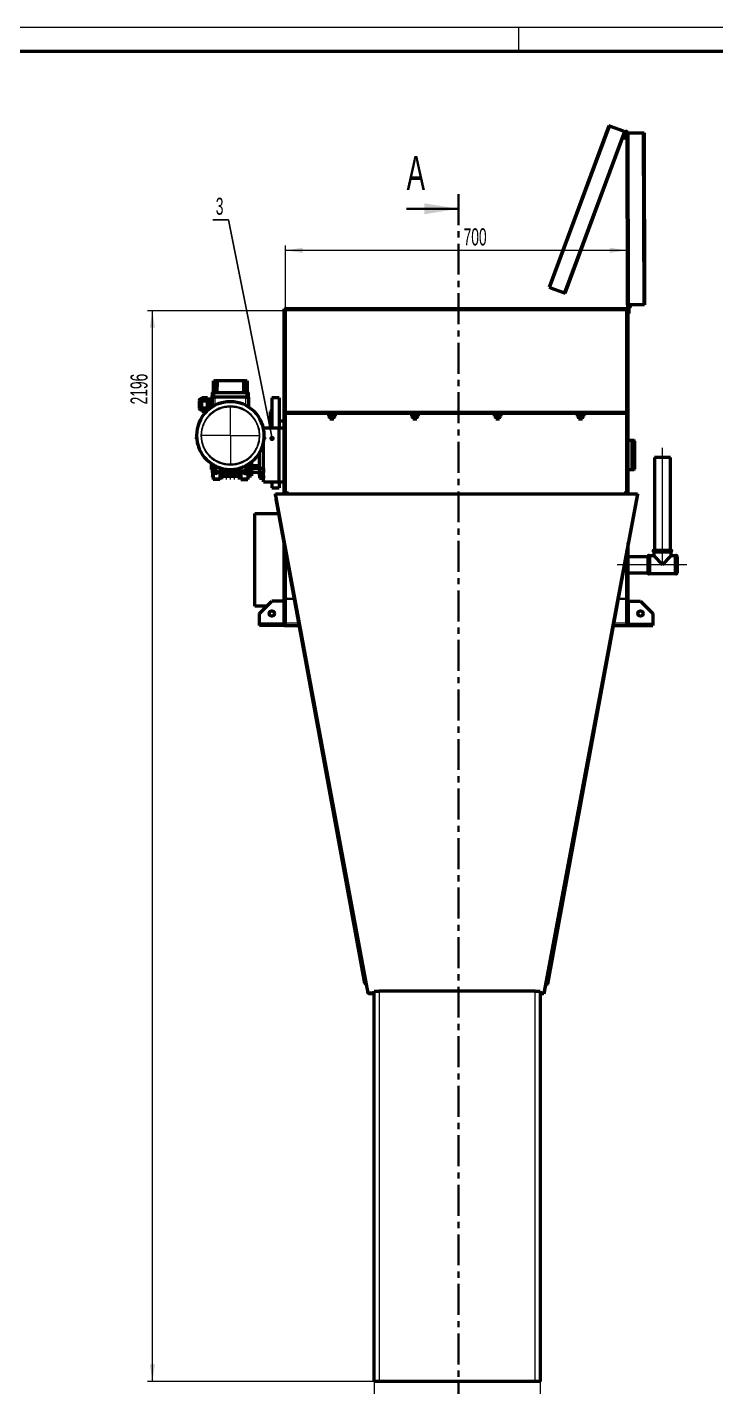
# Model space of a CAD drawing. Header units: millimetres. Extents: x 0 to 594, y 0 to 420.
# Drawn here: x 196.2 to 337.4, y 141.1 to 420 of the extents above; entities that cross this region are included whole.
import ezdxf

# ---------------------------------------------------------------- set-up
doc = ezdxf.new("R2010")
doc.units = ezdxf.units.MM
doc.linetypes.add('CENTER', pattern=[10.16, 6.35, -1.27, 1.27, -1.27])
doc.linetypes.add('CENTERX2', pattern=[20.32, 12.7, -2.54, 2.54, -2.54])
doc.layers.add('ОСЕВЫЕ', color=7, linetype='Continuous')
doc.layers.add('ОСНОВНОЙ', color=7, linetype='Continuous', lineweight=25)
doc.styles.add('SLDTEXTSTYLE1', font='TXT', dxfattribs={"width": 0.605})
doc.dimstyles.new('SLDDIMSTYLE0', dxfattribs={"dimtxt": 3.5, "dimasz": 3.5, "dimexe": 0, "dimexo": 0.0625, "dimgap": 0.875, "dimtad": 2, "dimlfac": 10, "dimrnd": 1e-09, "dimzin": 12, "dimdsep": 46, "dimtxsty": 'SLDTEXTSTYLE1', "dimsah": 1, "dimcen": 0.09, "dimadec": 0, "dimazin": 3, "dimtfac": 1, "dimtdec": 3, "dimtofl": 0, "dimtmove": 0, "dimatfit": 3, "dimfxl": 1, "dimfrac": 2, "dimtolj": 1, "dimtzin": 12, "dimarcsym": 0})
doc.dimstyles.new('SLDDIMSTYLE1', dxfattribs={"dimtxt": 0.18, "dimasz": 1.076923, "dimexe": 0, "dimexo": 0.0625, "dimgap": 0, "dimtad": 0, "dimtih": 1, "dimtoh": 1, "dimdec": 0, "dimrnd": 1e-09, "dimzin": 0, "dimdsep": 46, "dimtxsty": 'Standard', "dimblk1": 'DOT', "dimblk2": 'DOT', "dimsah": 1, "dimcen": 0.09, "dimadec": 0, "dimazin": 0, "dimtfac": 1.076923, "dimtdec": 0, "dimtofl": 0, "dimtmove": 0, "dimatfit": 3, "dimldrblk": 'DOT', "dimfxl": 1, "dimfrac": 2, "dimtolj": 1, "dimtzin": 0, "dimarcsym": 0})

# ---------------------------------------------------------------- blocks, each defined once
blk = doc.blocks.new('_D')
at = {"color": 7, "linetype": 'Continuous', "lineweight": 0, "transparency": 16777216}
for p, q in [((249.14, 362.25), (249.14, 375.23)), ((319.14, 374.23), (249.14, 374.23)), ((319.14, 362.25), (319.14, 375.23))]:
    blk.add_line(p, q, dxfattribs=at)
at = {"color": 7, "linetype": 'Continuous', "lineweight": 18, "transparency": 16777216}
for points in [[(249.14, 374.23), (252.64, 373.69), (252.64, 374.77)], [(319.14, 374.23), (315.64, 374.77), (315.64, 373.69)]]:
    blk.add_solid(points, dxfattribs=at)
at = {"color": 7, "linetype": 'Continuous', "lineweight": 18, "transparency": 16777216, "insert": (285.66, 378.74), "char_height": 3.5, "attachment_point": 1, "style": 'SLDTEXTSTYLE1'}
blk.add_mtext('700', dxfattribs=at)
blk = doc.blocks.new('_D_1')
at = {"color": 7, "linetype": 'Continuous', "lineweight": 0, "transparency": 16777216}
for p, q in [((249.13, 361.84), (220.85, 361.84)), ((221.85, 142.24), (221.85, 361.84)), ((267.33, 142.24), (220.85, 142.24))]:
    blk.add_line(p, q, dxfattribs=at)
at = {"color": 7, "linetype": 'Continuous', "lineweight": 18, "transparency": 16777216}
for points in [[(221.85, 361.84), (221.31, 358.34), (222.39, 358.34)], [(221.85, 142.24), (222.39, 145.74), (221.31, 145.74)]]:
    blk.add_solid(points, dxfattribs=at)
at = {"color": 7, "linetype": 'Continuous', "lineweight": 18, "transparency": 16777216, "insert": (217.34, 342.62), "char_height": 3.5, "attachment_point": 1, "rotation": 90, "style": 'SLDTEXTSTYLE1'}
blk.add_mtext('2196', dxfattribs=at)
blk = doc.blocks.new('_D_2')
at = {"color": 7, "linetype": 'Continuous', "lineweight": 0, "transparency": 16777216}
for p, q in [((267.34, 142.23), (267.34, 120.52)), ((301.34, 142.23), (301.34, 120.52)), ((301.34, 121.52), (267.34, 121.52))]:
    blk.add_line(p, q, dxfattribs=at)
at = {"color": 7, "linetype": 'Continuous', "lineweight": 18, "transparency": 16777216}
for points in [[(267.34, 121.52), (270.84, 120.98), (270.84, 122.06)], [(301.34, 121.52), (297.84, 122.06), (297.84, 120.98)]]:
    blk.add_solid(points, dxfattribs=at)
at = {"color": 7, "linetype": 'Continuous', "lineweight": 18, "transparency": 16777216, "insert": (282.29, 126.03), "char_height": 3.5, "attachment_point": 1, "style": 'SLDTEXTSTYLE1'}
blk.add_mtext('340', dxfattribs=at)
blk = doc.blocks.new('_Dot')
at = {"color": 0, "linetype": 'ByBlock', "lineweight": -2}
blk.add_line((-0.5, 0), (-1, 0), dxfattribs=at)
at = {"color": 0, "linetype": 'ByBlock', "const_width": 0.5}
blk.add_lwpolyline([(-0.25, 0, 1), (0.25, 0, 1)], format="xyb", close=True, dxfattribs=at)
blk = doc.blocks.new('SW_CENTERMARKSYMBOL_0')
at = {"color": 0, "linetype": 'Continuous', "lineweight": 18}
for p, q in [((0, 0.2), (0, 6)), ((-0.2, 0), (-6, 0)), ((0, 0), (-0.1, 0)), ((0, 0), (0, 0.1)), ((0, 0), (0, -0.1)), ((0, 0), (0.1, 0)), ((0.2, 0), (6, 0)), ((0, -0.2), (0, -6))]:
    blk.add_line(p, q, dxfattribs=at)

msp = doc.modelspace()

# ---------------------------------------------------------------- linework, layer by layer
at = {"color": 7, "linetype": 'Continuous', "lineweight": 50}
for p, q in [((589, 415), (20, 415)), ((315.4689, 399.7402), (303.1783, 366.6489)), ((315.7783, 399.6253), (315.4689, 399.7402)), ((318.4218, 398.6434), (315.7783, 399.6253)), ((306.4593, 365.4303), (318.7499, 398.5215)), ((318.2276, 397.1154), (318.3683, 397.0632)), ((318.3683, 397.0632), (318.8167, 398.2707)), ((318.7499, 398.5215), (318.4218, 398.6434)), ((319.0402, 396.9434), (319.0365, 398.2315)), ((319.1902, 396.9438), (319.0402, 396.9434)), ((319.1859, 398.4438), (319.1862, 398.3438)), ((319.1862, 398.3438), (319.5362, 398.3448)), ((319.2864, 363.044), (319.1862, 398.3438)), ((319.5362, 398.3448), (322.3562, 398.3528)), ((322.3562, 398.3528), (322.6862, 398.3538)), ((322.6862, 398.3538), (322.7864, 363.0539)), ((303.1783, 366.6489), (303.4876, 366.534)), ((303.4876, 366.534), (306.1312, 365.5522)), ((306.1312, 365.5522), (306.4593, 365.4303)), ((319.6364, 363.045), (319.2864, 363.044)), ((319.4373, 362.7445), (319.4364, 363.0444)), ((319.4373, 362.7446), (319.4373, 362.2446)), ((319.5864, 363.0448), (319.5867, 362.9567)), ((322.4564, 363.053), (319.6364, 363.045)), ((322.7864, 363.0539), (322.4564, 363.053)), ((248.8373, 362.2446), (249.1373, 362.2446)), ((248.8373, 324.3105), (248.8373, 362.2446)), ((249.1373, 324.3105), (249.1373, 362.2446)), ((319.1373, 362.2446), (249.1373, 362.2446)), ((249.1373, 341.2446), (249.1373, 361.8446)), ((319.1373, 324.3105), (319.1373, 362.2446)), ((319.1373, 362.2446), (319.4373, 362.2446)), ((319.1373, 361.8446), (319.1373, 341.2446)), ((319.4373, 324.3105), (319.4373, 362.2446)), ((319.4373, 361.2446), (319.5873, 361.2446)), ((319.5873, 361.2446), (319.5873, 362.5327)), ((234.3669, 345.309), (234.4042, 347.4446)), ((234.4042, 347.4446), (234.4042, 347.4946)), ((234.4042, 347.4946), (234.5033, 347.4946)), ((234.4042, 347.4446), (234.5033, 347.4446)), ((234.6792, 347.4946), (234.5033, 347.4946)), ((234.6425, 345.3408), (234.6792, 347.4446)), ((234.6792, 347.4446), (234.6792, 347.4946)), ((234.6792, 347.4946), (234.8134, 347.4946)), ((235.123, 347.4946), (234.8134, 347.4946)), ((235.123, 347.4946), (235.1792, 347.4946)), ((235.1792, 347.4446), (235.123, 347.4446)), ((235.1373, 345.0446), (235.1792, 347.4446)), ((235.1792, 347.4946), (235.1873, 347.4946)), ((235.1792, 347.4446), (235.1792, 347.4946)), ((235.1792, 347.4446), (235.1873, 347.4446)), ((240.4873, 347.4946), (235.1873, 347.4946)), ((240.4873, 347.4446), (235.1873, 347.4446)), ((240.4873, 347.4946), (240.4954, 347.4946)), ((240.4954, 347.4946), (240.4954, 347.4446)), ((240.4954, 347.4946), (240.5516, 347.4946)), ((240.4954, 347.4446), (240.5373, 345.0446)), ((240.8612, 347.4946), (240.5516, 347.4946)), ((240.8612, 347.4446), (240.5516, 347.4446)), ((240.8612, 347.4946), (240.9954, 347.4946)), ((240.9954, 347.4946), (240.9954, 347.4446)), ((241.1713, 347.4946), (240.9954, 347.4946)), ((240.9954, 347.4446), (241.0321, 345.3408)), ((241.1713, 347.4946), (241.2704, 347.4946)), ((241.2704, 347.4946), (241.2704, 347.4446)), ((241.2704, 347.4446), (241.3077, 345.3088)), ((231.4373, 343.4446), (231.4373, 342.6446)), ((231.9873, 343.7446), (231.7373, 343.7446)), ((231.9873, 344.0303), (233.1373, 344.0303)), ((231.9873, 343.3374), (231.9873, 344.0303)), ((231.9873, 343.3374), (233.1373, 343.3374)), ((231.9873, 341.9518), (231.9873, 343.3374)), ((233.1373, 343.3374), (233.1373, 344.0303)), ((233.7373, 343.6446), (233.1373, 343.6446)), ((233.1373, 341.9518), (233.1373, 343.3374)), ((234.1373, 344.0303), (233.7373, 344.0303)), ((233.7373, 343.3374), (233.7373, 344.0303)), ((234.1373, 343.3374), (233.7373, 343.3374)), ((233.7373, 341.9518), (233.7373, 343.3374)), ((234.1373, 344.1446), (234.1373, 345.0446)), ((234.1373, 345.0446), (234.6373, 345.0446)), ((234.1373, 342.1219), (234.1373, 344.1446)), ((234.1373, 344.1446), (234.6373, 344.1446)), ((234.2373, 345.2446), (234.2373, 345.0446)), ((234.2373, 345.2446), (235.0373, 345.2446)), ((234.4373, 345.341), (234.4373, 345.3391)), ((234.5873, 345.3666), (234.5873, 345.3391)), ((234.5873, 345.3391), (234.6873, 345.3391)), ((234.6373, 345.0446), (241.0373, 345.0446)), ((241.0373, 344.1446), (234.6373, 344.1446)), ((234.6873, 345.3666), (234.6873, 345.3391)), ((234.8373, 345.341), (234.8373, 345.3391)), ((235.0373, 345.0446), (235.0373, 345.2446)), ((240.6373, 345.2446), (240.6373, 345.0446)), ((240.6373, 345.2446), (241.4373, 345.2446)), ((240.8373, 345.341), (240.8373, 345.3391)), ((240.9873, 345.3666), (240.9873, 345.3391)), ((240.9873, 345.3391), (241.0873, 345.3391)), ((241.0373, 345.0446), (241.5373, 345.0446)), ((241.0373, 344.1446), (241.5373, 344.1446)), ((241.0873, 345.3666), (241.0873, 345.3391)), ((241.2373, 345.341), (241.2373, 345.3391)), ((241.4373, 345.0446), (241.4373, 345.2446)), ((241.5373, 344.1446), (241.5373, 345.0446)), ((241.5373, 344.1446), (241.5373, 342.1219)), ((247.8373, 343.9946), (246.3373, 343.9946)), ((246.3373, 343.9946), (246.3373, 337.7446)), ((247.8373, 343.9946), (247.8373, 337.7446)), ((231.4373, 342.6446), (231.4373, 341.8446)), ((231.7373, 341.5446), (231.9873, 341.5446)), ((231.9873, 341.9518), (233.1373, 341.9518)), ((231.9873, 341.259), (231.9873, 341.9518)), ((231.9873, 341.259), (233.0322, 341.259)), ((233.1373, 341.3576), (233.1373, 341.9518)), ((233.1373, 341.6446), (233.47, 341.6446)), ((233.8799, 341.9518), (233.7373, 341.9518)), ((233.7373, 341.8502), (233.7373, 341.9518)), ((235.8023, 342.9426), (236.0016, 342.9426)), ((235.8023, 342.8848), (235.8023, 342.9426)), ((246.3373, 341.4446), (246.0373, 341.1446)), ((246.0373, 337.7446), (246.0373, 341.1446)), ((249.1373, 340.8446), (319.1373, 340.8446)), ((257.9504, 340.7926), (257.9504, 340.1966)), ((258.0873, 340.8446), (257.9878, 340.8084)), ((258.3719, 340.7926), (258.3719, 340.1966)), ((259.0588, 340.7926), (259.0588, 340.1966)), ((259.2868, 340.8084), (259.1873, 340.8446)), ((259.3242, 340.7926), (259.3242, 340.1966)), ((274.9504, 340.7926), (274.9504, 340.1966)), ((275.0873, 340.8446), (274.9878, 340.8084)), ((275.3719, 340.7926), (275.3719, 340.1966)), ((276.0588, 340.7926), (276.0588, 340.1966)), ((276.2868, 340.8084), (276.1873, 340.8446)), ((276.3242, 340.7926), (276.3242, 340.1966)), ((291.9504, 340.7926), (291.9504, 340.1966)), ((292.0873, 340.8446), (291.9878, 340.8084)), ((292.3719, 340.7926), (292.3719, 340.1966)), ((293.0588, 340.7926), (293.0588, 340.1966)), ((293.2868, 340.8084), (293.1873, 340.8446)), ((293.3242, 340.7926), (293.3242, 340.1966)), ((308.9504, 340.7926), (308.9504, 340.1966)), ((309.0873, 340.8446), (308.9878, 340.8084)), ((309.3719, 340.7926), (309.3719, 340.1966)), ((310.0588, 340.7926), (310.0588, 340.1966)), ((310.2868, 340.8084), (310.1873, 340.8446)), ((310.3242, 340.7926), (310.3242, 340.1966)), ((247.8373, 337.7446), (244.6373, 337.7446)), ((244.6373, 337.7437), (244.6373, 337.7446)), ((244.6373, 337.4661), (244.6373, 337.7437)), ((248.8373, 339.1946), (247.8373, 339.1946)), ((248.8373, 337.7446), (247.8373, 337.7446)), ((247.8373, 337.7437), (247.8373, 337.7446)), ((247.8373, 332.9775), (247.8373, 337.7446)), ((247.8373, 326.7446), (247.8373, 337.7437)), ((257.9878, 340.1808), (258.0873, 340.1446)), ((259.1873, 340.1446), (258.0873, 340.1446)), ((258.2373, 340.1446), (258.2373, 339.7001)), ((258.2373, 339.7001), (258.2927, 339.6446)), ((258.2373, 339.7001), (259.0373, 339.7001)), ((258.2927, 339.6446), (258.9818, 339.6446)), ((258.9818, 339.6446), (259.0373, 339.7001)), ((259.0373, 339.7001), (259.0373, 340.1446)), ((259.1873, 340.1446), (259.2868, 340.1808)), ((274.9878, 340.1808), (275.0873, 340.1446)), ((276.1873, 340.1446), (275.0873, 340.1446)), ((275.2373, 340.1446), (275.2373, 339.7001)), ((275.2373, 339.7001), (275.2927, 339.6446)), ((275.2373, 339.7001), (276.0373, 339.7001)), ((275.2927, 339.6446), (275.9818, 339.6446)), ((275.9818, 339.6446), (276.0373, 339.7001)), ((276.0373, 339.7001), (276.0373, 340.1446)), ((276.1873, 340.1446), (276.2868, 340.1808)), ((291.9878, 340.1808), (292.0873, 340.1446)), ((293.1873, 340.1446), (292.0873, 340.1446)), ((292.2373, 340.1446), (292.2373, 339.7001)), ((292.2373, 339.7001), (292.2927, 339.6446)), ((292.2373, 339.7001), (293.0373, 339.7001)), ((292.2927, 339.6446), (292.9818, 339.6446)), ((292.9818, 339.6446), (293.0373, 339.7001)), ((293.0373, 339.7001), (293.0373, 340.1446)), ((293.1873, 340.1446), (293.2868, 340.1808)), ((308.9878, 340.1808), (309.0873, 340.1446)), ((310.1873, 340.1446), (309.0873, 340.1446)), ((309.2373, 340.1446), (309.2373, 339.7001)), ((309.2373, 339.7001), (309.2927, 339.6446)), ((309.2373, 339.7001), (310.0373, 339.7001)), ((309.2927, 339.6446), (309.9818, 339.6446)), ((309.9818, 339.6446), (310.0373, 339.7001)), ((310.0373, 339.7001), (310.0373, 340.1446)), ((310.1873, 340.1446), (310.2868, 340.1808)), ((230.8689, 335.5796), (230.8689, 335.8096)), ((230.8689, 335.8096), (230.9059, 335.8096)), ((230.9242, 335.5796), (230.8689, 335.5796)), ((244.6373, 326.7446), (244.6373, 334.8329)), ((244.8056, 335.5796), (244.7504, 335.5796)), ((244.7687, 335.8096), (244.8056, 335.8096)), ((244.8056, 335.8096), (244.8056, 335.5796)), ((320.2373, 335.2446), (319.4373, 335.2446)), ((320.6373, 335.2446), (320.2373, 335.2446)), ((320.2373, 335.2435), (320.2373, 335.2446)), ((320.2373, 335.2446), (320.2373, 329.2446)), ((320.2373, 329.2446), (320.2373, 335.2435)), ((320.7373, 335.1446), (320.6373, 335.2446)), ((320.6373, 329.2446), (320.6373, 335.2446)), ((320.7373, 335.1446), (320.7373, 329.3446)), ((231.2673, 333.9934), (231.2673, 333.9196)), ((231.2673, 333.9196), (231.2673, 333.6196)), ((231.3373, 333.6196), (231.2673, 333.6196)), ((231.3373, 333.7986), (231.3373, 333.6196)), ((243.8373, 329.472), (243.8373, 332.747)), ((247.8373, 326.7446), (247.8373, 332.9775)), ((233.8773, 330.5392), (233.8773, 330.0746)), ((234.6492, 330.0746), (233.8773, 330.0746)), ((233.9373, 329.2446), (233.9373, 330.0746)), ((233.9373, 329.2446), (234.1873, 329.2446)), ((234.1873, 330.0746), (234.1873, 329.7061)), ((234.1873, 328.6684), (234.1873, 329.7061)), ((234.1873, 329.7061), (234.2873, 329.7061)), ((234.4373, 329.8946), (234.2873, 329.7446)), ((234.2873, 329.7446), (235.3913, 329.7446)), ((234.2873, 329.7446), (234.2873, 329.0646)), ((234.4373, 329.8946), (234.4373, 330.0746)), ((235.0247, 329.8946), (234.4373, 329.8946)), ((235.6873, 329.6408), (235.6873, 327.3946)), ((236.1373, 329.5109), (236.1373, 328.0446)), ((236.3373, 329.4635), (236.3373, 328.0446)), ((236.4873, 328.1946), (236.4873, 329.4321)), ((236.9373, 329.3582), (236.9373, 328.0446)), ((237.1373, 329.335), (237.1373, 328.0446)), ((237.1723, 329.3315), (237.1723, 329.2766)), ((237.1723, 329.2766), (237.4023, 329.2766)), ((237.4023, 329.2766), (237.4023, 329.3133)), ((237.7373, 329.3003), (237.7373, 328.0446)), ((237.9373, 329.3003), (237.9373, 328.0446)), ((238.2723, 329.3133), (238.2723, 329.2766)), ((238.2723, 329.2766), (238.5023, 329.2766)), ((238.5023, 329.2766), (238.5023, 329.3315)), ((238.5373, 329.335), (238.5373, 328.0446)), ((238.7373, 329.3582), (238.7373, 328.0446)), ((239.1873, 329.4321), (239.1873, 328.1946)), ((239.3373, 329.4635), (239.3373, 328.0446)), ((239.5373, 329.5109), (239.5373, 328.0446)), ((239.9873, 329.6408), (239.9873, 327.3946)), ((241.3873, 329.7446), (240.2833, 329.7446)), ((241.2373, 329.8946), (240.6499, 329.8946)), ((241.7973, 330.0746), (241.0254, 330.0746)), ((241.2373, 330.0746), (241.2373, 329.8946)), ((241.2373, 329.8946), (241.3873, 329.7446)), ((241.3873, 329.7446), (241.3873, 329.0646)), ((241.3873, 329.6926), (241.4873, 329.6926)), ((241.4873, 330.0746), (241.4873, 329.784)), ((241.4873, 329.6926), (241.4873, 329.784)), ((241.4873, 329.6926), (241.4873, 328.6668)), ((241.7973, 330.0746), (241.7973, 330.5392)), ((242.1873, 330.8307), (242.1873, 327.9446)), ((242.1873, 330.1263), (243.8373, 330.1263)), ((243.8373, 329.4585), (242.1873, 329.4585)), ((244.6373, 329.472), (243.8373, 329.472)), ((243.8373, 329.472), (243.8373, 328.6868)), ((244.6373, 329.472), (244.6373, 328.6868)), ((319.4373, 329.2446), (320.2373, 329.2446)), ((320.2373, 329.2446), (320.6373, 329.2446)), ((320.6373, 329.2446), (320.7373, 329.3446)), ((324.7873, 331.7446), (324.7873, 312.7446)), ((328.0873, 331.7446), (324.7873, 331.7446)), ((328.0873, 312.7446), (328.0873, 331.7446)), ((234.1873, 328.6684), (234.1873, 327.7544)), ((234.5373, 328.6684), (234.1873, 328.6684)), ((234.1873, 327.7196), (234.1873, 327.7544)), ((234.1873, 327.7544), (234.2873, 327.7544)), ((234.1873, 327.7196), (234.2873, 327.7196)), ((234.2873, 329.0646), (234.8373, 329.0646)), ((234.2873, 328.4246), (234.2873, 327.3946)), ((234.8373, 328.4246), (234.2873, 328.4246)), ((234.2873, 327.3946), (234.2873, 327.2446)), ((234.2873, 327.3946), (235.6873, 327.3946)), ((235.6873, 327.2446), (234.2873, 327.2446)), ((234.5373, 328.4246), (234.5373, 328.6684)), ((235.0373, 328.4948), (235.0373, 328.9944)), ((235.6873, 327.3946), (236.1373, 327.8446)), ((235.6873, 327.3946), (235.6873, 327.2446)), ((236.3373, 328.0446), (236.1373, 328.0446)), ((236.1373, 328.0446), (236.1373, 327.8446)), ((236.1373, 327.5446), (236.1373, 327.8446)), ((236.3373, 327.5446), (236.1373, 327.5446)), ((236.3373, 328.0446), (236.4873, 328.1946)), ((236.3373, 328.0446), (236.3373, 327.5446)), ((236.4873, 328.4946), (236.9373, 328.4946)), ((236.9373, 328.0446), (237.1373, 328.0446)), ((236.9373, 328.0446), (236.9373, 327.5446)), ((236.9373, 327.5446), (237.1373, 327.5446)), ((237.1373, 328.4946), (237.7373, 328.4946)), ((237.1373, 328.0446), (237.1373, 327.5446)), ((237.7373, 328.0446), (237.9373, 328.0446)), ((237.7373, 328.0446), (237.7373, 327.5446)), ((237.7373, 327.5446), (237.9373, 327.5446)), ((237.9373, 328.4946), (238.5373, 328.4946)), ((237.9373, 328.0446), (237.9373, 327.5446)), ((238.5373, 328.0446), (238.7373, 328.0446)), ((238.5373, 328.0446), (238.5373, 327.5446)), ((238.5373, 327.5446), (238.7373, 327.5446)), ((238.7373, 328.4946), (239.1873, 328.4946)), ((238.7373, 328.0446), (238.7373, 327.5446)), ((239.1873, 328.1946), (239.3373, 328.0446)), ((239.3373, 328.0446), (239.5373, 328.0446)), ((239.3373, 328.0446), (239.3373, 327.5446)), ((239.3373, 327.5446), (239.5373, 327.5446)), ((239.5373, 328.0446), (239.5373, 327.8446)), ((239.5373, 327.8446), (239.9873, 327.3946)), ((239.5373, 327.8446), (239.5373, 327.5446)), ((239.9873, 327.3946), (241.3873, 327.3946)), ((239.9873, 327.3946), (239.9873, 327.2446)), ((239.9873, 327.2446), (241.3873, 327.2446)), ((241.4873, 328.6668), (240.5269, 328.6668)), ((241.3873, 329.0646), (240.8373, 329.0646)), ((240.8373, 328.4246), (241.3873, 328.4246)), ((241.3873, 328.4246), (241.3873, 327.3946)), ((241.3873, 327.9413), (241.4873, 327.9413)), ((241.3873, 327.8856), (241.4873, 327.8856)), ((241.3873, 327.3946), (241.3873, 327.2446)), ((241.4873, 328.6668), (241.4873, 328.0112)), ((241.4873, 328.0112), (241.4873, 327.9413)), ((241.4873, 327.9446), (242.1873, 327.9446)), ((241.4873, 327.9413), (241.4873, 327.8856)), ((242.1873, 328.7446), (243.8373, 328.7446)), ((243.8373, 328.6868), (244.6373, 328.6868)), ((243.8373, 328.0504), (243.8373, 328.6868)), ((244.6373, 328.0504), (243.8373, 328.0504)), ((243.8373, 328.0504), (243.8373, 327.4946)), ((243.8373, 327.4946), (244.6373, 327.4946)), ((244.6373, 328.0504), (244.6373, 327.4946)), ((244.6373, 326.7446), (247.8373, 326.7446)), ((246.3373, 326.7446), (246.3373, 325.4946)), ((247.8373, 326.7446), (248.8373, 326.7446)), ((247.8373, 326.7446), (247.8373, 325.4946)), ((246.3373, 325.4946), (247.8373, 325.4946)), ((266.1241, 221.8711), (247.0984, 324.3105)), ((247.0984, 324.3105), (321.2982, 324.3105)), ((247.0994, 324.1522), (247.0984, 324.3105)), ((247.2691, 323.2385), (247.0994, 324.1522)), ((249.1373, 324.7484), (249.3343, 324.7806)), ((249.1373, 324.7484), (249.1383, 324.7369)), ((249.1383, 324.7369), (249.3354, 324.7691)), ((249.1383, 324.7369), (249.2635, 324.3105)), ((249.3343, 324.7806), (249.3354, 324.7691)), ((249.3354, 324.7691), (249.47, 324.3105)), ((321.2982, 324.3105), (302.124, 221.8711)), ((321.2992, 324.1522), (302.125, 221.7127)), ((318.9403, 324.7869), (318.8004, 324.3105)), ((318.9403, 324.7869), (319.1373, 324.7547)), ((319.1373, 324.7547), (319.0069, 324.3105)), ((321.2992, 324.1522), (321.2982, 324.3105)), ((247.2064, 323.2283), (247.2056, 323.1647)), ((265.4162, 223.822), (247.2056, 323.1647)), ((247.2064, 323.2283), (247.2775, 323.2399)), ((265.4171, 223.8855), (247.2064, 323.2283)), ((242.8373, 320.2446), (247.7408, 320.2446)), ((242.8373, 301.2446), (242.8373, 320.2446)), ((248.8373, 302.2446), (248.8373, 314.2633)), ((249.1373, 302.9951), (249.1373, 312.6267)), ((319.1373, 302.9951), (319.1373, 312.6019)), ((319.4373, 302.2446), (319.4373, 314.2047)), ((324.6373, 312.3714), (324.6373, 311.5446)), ((324.6373, 312.3714), (328.2373, 312.3714)), ((324.7373, 312.7446), (328.1373, 312.7446)), ((328.2373, 311.5446), (328.2373, 312.3714)), ((318.9476, 311.5885), (302.844, 223.7175)), ((323.4373, 311.3946), (319.4373, 311.3946)), ((323.4373, 311.4446), (323.4373, 308.0446)), ((324.6373, 311.5446), (323.8105, 311.5446)), ((323.8105, 311.5446), (323.8105, 307.9446)), ((324.6373, 311.5446), (326.4373, 309.7446)), ((326.4373, 309.7446), (328.2373, 311.5446)), ((329.0641, 311.5446), (328.2373, 311.5446)), ((329.0641, 311.5446), (329.0641, 307.9446)), ((329.4373, 311.4446), (329.4373, 308.0446)), ((318.3476, 308.3827), (302.8431, 223.7809)), ((319.4373, 308.0946), (323.4373, 308.0946)), ((323.8105, 307.9446), (329.0641, 307.9446)), ((245.3373, 301.2446), (242.8373, 301.2446)), ((243.8373, 299.7446), (246.3373, 302.2446)), ((248.8373, 302.2446), (246.3373, 302.2446)), ((248.8373, 297.7246), (248.8373, 302.2446)), ((249.1373, 302.9951), (249.1373, 302.8198)), ((249.1373, 302.6146), (249.1373, 302.8198)), ((249.1373, 297.8446), (249.1373, 302.6146)), ((319.1373, 302.8198), (319.1373, 302.9951)), ((319.1373, 302.8198), (319.1373, 302.6146)), ((319.1373, 297.8446), (319.1373, 302.6146)), ((319.4373, 302.2446), (319.4373, 297.7246)), ((319.4373, 302.2446), (321.9373, 302.2446)), ((321.9373, 302.2446), (324.4373, 299.7446)), ((243.8373, 297.7246), (243.8373, 299.7446)), ((324.4373, 299.7446), (324.4373, 297.7246)), ((243.8373, 297.2446), (243.8373, 297.7246)), ((248.8373, 297.2446), (243.8373, 297.2446)), ((248.8373, 297.4314), (248.8373, 297.7246)), ((248.8373, 297.2446), (248.8373, 297.4314)), ((248.8373, 297.2446), (249.1373, 297.2446)), ((249.1373, 297.513), (249.1373, 297.8446)), ((249.1373, 297.2446), (249.1373, 297.513)), ((249.1373, 297.2446), (251.957, 297.2446)), ((316.3189, 297.2446), (319.1373, 297.2446)), ((319.1373, 297.513), (319.1373, 297.8446)), ((319.1373, 297.2446), (319.1373, 297.513)), ((319.1373, 297.2446), (319.4373, 297.2446)), ((319.4373, 297.7246), (319.4373, 297.4314)), ((319.4373, 297.2446), (319.4373, 297.4314)), ((319.4373, 297.2446), (324.4373, 297.2446)), ((324.4373, 297.7246), (324.4373, 297.2446)), ((265.4162, 223.822), (265.4171, 223.8855)), ((265.7784, 223.5798), (265.4162, 223.822)), ((265.7746, 223.6465), (265.4171, 223.8855)), ((266.1251, 221.7127), (265.775, 223.5976)), ((302.844, 223.7175), (302.4511, 223.4546)), ((302.8431, 223.7809), (302.4648, 223.5279)), ((302.8431, 223.7809), (302.844, 223.7175)), ((267.3373, 221.8711), (266.1241, 221.8711)), ((266.1251, 221.7127), (266.1241, 221.8711)), ((267.3373, 221.7127), (266.1251, 221.7127)), ((267.3373, 142.2446), (267.3373, 222.2446)), ((267.3373, 222.2446), (268.3373, 222.2446)), ((300.3373, 222.2446), (268.3373, 222.2446)), ((300.3373, 222.2446), (301.3373, 222.2446)), ((301.3373, 222.2446), (301.3373, 142.2446)), ((302.124, 221.8711), (301.3373, 221.8711)), ((302.125, 221.7127), (301.3373, 221.7127)), ((302.125, 221.7127), (302.124, 221.8711)), ((268.3373, 142.2446), (267.3373, 142.2446)), ((300.3373, 142.2446), (268.3373, 142.2446)), ((301.3373, 142.2446), (300.3373, 142.2446))]:
    msp.add_line(p, q, dxfattribs=at)
at = {"color": 8, "linetype": 'Continuous', "lineweight": 18}
for p, q in [((303.4876, 366.534), (315.7783, 399.6253)), ((318.4218, 398.6434), (306.1312, 365.5522)), ((319.5362, 398.3448), (319.6364, 363.045)), ((322.4564, 363.053), (322.3562, 398.3528)), ((319.1373, 361.8446), (249.1373, 361.8446)), ((234.5033, 347.4446), (234.5002, 345.3543)), ((234.5033, 347.4946), (234.5033, 347.4446)), ((234.6792, 347.4446), (234.5033, 347.4446)), ((234.6792, 347.4446), (234.8134, 347.4446)), ((234.8134, 347.4446), (234.7875, 345.3511)), ((234.8134, 347.4946), (234.8134, 347.4446)), ((235.123, 347.4446), (234.8134, 347.4446)), ((235.0934, 345.0446), (235.123, 347.4446)), ((235.123, 347.4946), (235.123, 347.4446)), ((235.1873, 347.4946), (235.1873, 347.4446)), ((235.1873, 347.4446), (235.1873, 345.0446)), ((240.4873, 347.4446), (240.4873, 347.4946)), ((240.4873, 345.0446), (240.4873, 347.4446)), ((240.4873, 347.4446), (240.4954, 347.4446)), ((240.5516, 347.4446), (240.4954, 347.4446)), ((240.5516, 347.4946), (240.5516, 347.4446)), ((240.5516, 347.4446), (240.5812, 345.0446)), ((240.8612, 347.4446), (240.8612, 347.4946)), ((240.8871, 345.3511), (240.8612, 347.4446)), ((240.8612, 347.4446), (240.9954, 347.4446)), ((241.1713, 347.4446), (240.9954, 347.4446)), ((241.1713, 347.4446), (241.1713, 347.4946)), ((241.1743, 345.3543), (241.1713, 347.4446)), ((241.1713, 347.4446), (241.2704, 347.4446)), ((231.7373, 342.6446), (231.7373, 343.7446)), ((234.6373, 344.1446), (234.6373, 345.0446)), ((234.6373, 344.1446), (234.6373, 342.4085)), ((241.0373, 345.0446), (241.0373, 344.1446)), ((241.0373, 342.4085), (241.0373, 344.1446)), ((231.7373, 341.5446), (231.7373, 342.6446)), ((249.1373, 341.2446), (319.1373, 341.2446)), ((231.2673, 333.9196), (231.293, 333.9196)), ((250.935, 302.8198), (249.1373, 302.8198)), ((250.9726, 302.6146), (249.1373, 302.6146)), ((319.1373, 302.6146), (317.303, 302.6146)), ((319.1373, 302.8198), (317.3406, 302.8198)), ((248.8373, 297.7246), (243.8373, 297.7246)), ((249.1373, 297.8446), (251.847, 297.8446)), ((316.4289, 297.8446), (319.1373, 297.8446)), ((319.4373, 297.7246), (324.4373, 297.7246)), ((268.3373, 222.2446), (268.3373, 142.2446)), ((300.3373, 142.2446), (300.3373, 222.2446))]:
    msp.add_line(p, q, dxfattribs=at)
at = {"color": 7, "linetype": 'CENTER', "lineweight": 35}
msp.add_line((284.6151, 385.752), (284.6151, 133.7171), dxfattribs=at)
at = {"color": 7, "linetype": 'Continuous', "lineweight": 35}
msp.add_line((273.9751, 382.752), (284.6151, 382.752), dxfattribs=at)
at = {"color": 7, "linetype": 'CENTERX2', "lineweight": 18, "ltscale": 5}
for p, q in [((326.4373, 309.7446), (326.4373, 333.7446)), ((331.4373, 309.7446), (317.1373, 309.7446))]:
    msp.add_line(p, q, dxfattribs=at)
at = {"color": 7, "linetype": 'Continuous', "lineweight": 50}
for centre, radius in [((318.9609, 398.4434), 0.075), ((319.6623, 362.7448), 0.075), ((246.3373, 299.7446), 0.55), ((321.9373, 299.7446), 0.55)]:
    msp.add_circle(centre, radius, dxfattribs=at)
for centre, radius, start, end in [((318.9609, 398.4434), 0.225, 230.152985, 159.67761), ((319.6623, 362.7448), 0.225, 250.528806, 180.05343), ((237.8373, 336.2446), 6.945, 0, 180), ((231.7373, 343.4446), 0.3, 90, 180), ((231.7373, 341.8446), 0.3, 180, 270), ((237.8373, 336.2446), 6.945, 180, 360), ((234.8373, 328.7446), 0.32, 270, 90), ((240.8373, 328.7446), 0.32, 90, 270), ((324.7373, 312.5446), 0.2, 90, 240), ((328.1373, 312.5446), 0.2, 300, 90), ((323.6373, 311.4446), 0.2, 30, 180), ((329.2373, 311.4446), 0.2, 0, 150), ((323.6373, 308.0446), 0.2, 180, 330), ((329.2373, 308.0446), 0.2, 210, 0)]:
    msp.add_arc(centre, radius, start, end, dxfattribs=at)
at = {"color": 8, "linetype": 'Continuous', "lineweight": 18}
for radius, start, end in [(6.9088, 0, 180), (6.0597, 0, 180), (6.9088, 180, 0), (6.0597, 180, 0)]:
    msp.add_arc((237.8373, 336.2446), radius, start, end, dxfattribs=at)
at = {"color": 7, "linetype": 'Continuous', "lineweight": 50}
for points, knots in [([(234.4377, 345.3383), (234.4315, 345.3373), (234.3559, 345.3262), (234.2911, 345.2816), (234.2317, 345.2407)], [0, 0, 0, 0, 0.08304504, 1, 1, 1, 1]), ([(234.4373, 345.3391), (234.4618, 345.3457), (234.511, 345.359), (234.5618, 345.364), (234.5873, 345.3666)], [0, 0, 0, 0, 0.49700085, 1, 1, 1, 1]), ([(234.5873, 345.3666), (234.5873, 345.3641), (234.5873, 345.359), (234.5873, 345.3458), (234.5873, 345.3391)], [0, 0, 0, 0, 0.49700085, 1, 1, 1, 1]), ([(234.6873, 345.3391), (234.6707, 345.34), (234.6373, 345.3419), (234.604, 345.34), (234.5873, 345.3391)], [0, 0, 0, 0, 0.49860725, 1, 1, 1, 1]), ([(234.6873, 345.3391), (234.6873, 345.3457), (234.6873, 345.359), (234.6873, 345.364), (234.6873, 345.3666)], [0, 0, 0, 0, 0.49700085, 1, 1, 1, 1]), ([(234.6873, 345.3666), (234.7125, 345.3641), (234.7633, 345.359), (234.8125, 345.3458), (234.8373, 345.3391)], [0, 0, 0, 0, 0.497000847, 1, 1, 1, 1]), ([(234.8373, 345.3391), (234.8128, 345.3457), (234.7636, 345.359), (234.7128, 345.364), (234.6873, 345.3666)], [0, 0, 0, 0, 0.49700085, 1, 1, 1, 1]), ([(235.0412, 345.2419), (234.9818, 345.2826), (234.9175, 345.3267), (234.8425, 345.3377), (234.8369, 345.3385)], [0, 0, 0, 0, 0.92488771, 1, 1, 1, 1]), ([(240.8377, 345.3383), (240.8315, 345.3373), (240.7559, 345.3262), (240.6911, 345.2816), (240.6317, 345.2407)], [0, 0, 0, 0, 0.08304504, 1, 1, 1, 1]), ([(240.8373, 345.3391), (240.8618, 345.3457), (240.911, 345.359), (240.9618, 345.364), (240.9873, 345.3666)], [0, 0, 0, 0, 0.49700085, 1, 1, 1, 1]), ([(240.9873, 345.3666), (240.9873, 345.3641), (240.9873, 345.359), (240.9873, 345.3458), (240.9873, 345.3391)], [0, 0, 0, 0, 0.49700085, 1, 1, 1, 1]), ([(241.0873, 345.3391), (241.0707, 345.34), (241.0373, 345.3419), (241.004, 345.34), (240.9873, 345.3391)], [0, 0, 0, 0, 0.49860725, 1, 1, 1, 1]), ([(241.0873, 345.3391), (241.0873, 345.3457), (241.0873, 345.359), (241.0873, 345.364), (241.0873, 345.3666)], [0, 0, 0, 0, 0.49700085, 1, 1, 1, 1]), ([(241.0873, 345.3666), (241.1125, 345.3641), (241.1633, 345.359), (241.2125, 345.3458), (241.2373, 345.3391)], [0, 0, 0, 0, 0.497000847, 1, 1, 1, 1]), ([(241.2373, 345.3391), (241.2128, 345.3457), (241.1636, 345.359), (241.1128, 345.364), (241.0873, 345.3666)], [0, 0, 0, 0, 0.49700085, 1, 1, 1, 1]), ([(241.4412, 345.2419), (241.3818, 345.2826), (241.3175, 345.3267), (241.2425, 345.3377), (241.2369, 345.3385)], [0, 0, 0, 0, 0.92488771, 1, 1, 1, 1]), ([(258.3719, 340.7926), (258.3029, 340.8093), (258.1624, 340.8433), (258.0219, 340.8097), (257.9504, 340.7926)], [0, 0, 0, 0, 0.49121246, 1, 1, 1, 1]), ([(257.9504, 340.7926), (257.9605, 340.798), (257.9733, 340.8049), (257.9864, 340.8069), (257.9891, 340.8073)], [0, 0, 0, 0, 0.78800717, 1, 1, 1, 1]), ([(259.0588, 340.7926), (258.9464, 340.8093), (258.7175, 340.8433), (258.4884, 340.8097), (258.3719, 340.7926)], [0, 0, 0, 0, 0.49121246, 1, 1, 1, 1]), ([(259.3242, 340.7926), (259.3225, 340.7934), (259.2835, 340.8118), (259.205, 340.8354), (259.1175, 340.8191), (259.069, 340.7972), (259.0588, 340.7926)], [0, 0, 0, 0, 0.01963453, 0.44611284, 0.88419995, 1, 1, 1, 1]), ([(275.3719, 340.7926), (275.3029, 340.8093), (275.1624, 340.8433), (275.0219, 340.8097), (274.9504, 340.7926)], [0, 0, 0, 0, 0.49121246, 1, 1, 1, 1]), ([(274.9504, 340.7926), (274.9605, 340.798), (274.9733, 340.8049), (274.9864, 340.8069), (274.9891, 340.8073)], [0, 0, 0, 0, 0.78800717, 1, 1, 1, 1]), ([(276.0588, 340.7926), (275.9464, 340.8093), (275.7175, 340.8433), (275.4884, 340.8097), (275.3719, 340.7926)], [0, 0, 0, 0, 0.49121246, 1, 1, 1, 1]), ([(276.3242, 340.7926), (276.3225, 340.7934), (276.2835, 340.8118), (276.205, 340.8354), (276.1175, 340.8191), (276.069, 340.7972), (276.0588, 340.7926)], [0, 0, 0, 0, 0.01963453, 0.44611284, 0.88419995, 1, 1, 1, 1]), ([(292.3719, 340.7926), (292.3029, 340.8093), (292.1624, 340.8433), (292.0219, 340.8097), (291.9504, 340.7926)], [0, 0, 0, 0, 0.49121246, 1, 1, 1, 1]), ([(291.9504, 340.7926), (291.9605, 340.798), (291.9733, 340.8049), (291.9864, 340.8069), (291.9891, 340.8073)], [0, 0, 0, 0, 0.78800717, 1, 1, 1, 1]), ([(293.0588, 340.7926), (292.9464, 340.8093), (292.7175, 340.8433), (292.4884, 340.8097), (292.3719, 340.7926)], [0, 0, 0, 0, 0.49121246, 1, 1, 1, 1]), ([(293.3242, 340.7926), (293.3225, 340.7934), (293.2835, 340.8118), (293.205, 340.8354), (293.1175, 340.8191), (293.069, 340.7972), (293.0588, 340.7926)], [0, 0, 0, 0, 0.01963453, 0.44611284, 0.88419995, 1, 1, 1, 1]), ([(309.3719, 340.7926), (309.3029, 340.8093), (309.1624, 340.8433), (309.0219, 340.8097), (308.9504, 340.7926)], [0, 0, 0, 0, 0.49121246, 1, 1, 1, 1]), ([(308.9504, 340.7926), (308.9605, 340.798), (308.9733, 340.8049), (308.9864, 340.8069), (308.9891, 340.8073)], [0, 0, 0, 0, 0.78800717, 1, 1, 1, 1]), ([(310.0588, 340.7926), (309.9464, 340.8093), (309.7175, 340.8433), (309.4884, 340.8097), (309.3719, 340.7926)], [0, 0, 0, 0, 0.49121246, 1, 1, 1, 1]), ([(310.3242, 340.7926), (310.3225, 340.7934), (310.2835, 340.8118), (310.205, 340.8354), (310.1175, 340.8191), (310.069, 340.7972), (310.0588, 340.7926)], [0, 0, 0, 0, 0.01963453, 0.44611284, 0.88419995, 1, 1, 1, 1]), ([(246.3373, 339.1988), (246.3096, 339.2239), (246.2592, 339.2696), (246.2322, 339.3823), (246.2428, 339.5084), (246.2815, 339.6342), (246.3207, 339.7154), (246.3373, 339.7497)], [0, 0, 0, 0, 0.25157874, 0.45912826, 0.65713774, 0.85519984, 1, 1, 1, 1]), ([(257.9891, 340.182), (257.9864, 340.1824), (257.9734, 340.1843), (257.9605, 340.1912), (257.9504, 340.1966)], [0, 0, 0, 0, 0.20870814, 1, 1, 1, 1]), ([(257.9504, 340.1966), (258.0194, 340.1799), (258.1598, 340.1459), (258.3004, 340.1795), (258.3719, 340.1966)], [0, 0, 0, 0, 0.49121246, 1, 1, 1, 1]), ([(258.3719, 340.1966), (258.4844, 340.1799), (258.7133, 340.1459), (258.9423, 340.1795), (259.0588, 340.1966)], [0, 0, 0, 0, 0.49121246, 1, 1, 1, 1]), ([(259.0588, 340.1966), (259.069, 340.192), (259.1165, 340.1706), (259.204, 340.1537), (259.2825, 340.1769), (259.3225, 340.1958), (259.3242, 340.1966)], [0, 0, 0, 0, 0.11626694, 0.5423446, 0.98062586, 1, 1, 1, 1]), ([(274.9891, 340.182), (274.9864, 340.1824), (274.9734, 340.1843), (274.9605, 340.1912), (274.9504, 340.1966)], [0, 0, 0, 0, 0.20870814, 1, 1, 1, 1]), ([(274.9504, 340.1966), (275.0194, 340.1799), (275.1598, 340.1459), (275.3004, 340.1795), (275.3719, 340.1966)], [0, 0, 0, 0, 0.49121246, 1, 1, 1, 1]), ([(275.3719, 340.1966), (275.4844, 340.1799), (275.7133, 340.1459), (275.9423, 340.1795), (276.0588, 340.1966)], [0, 0, 0, 0, 0.49121246, 1, 1, 1, 1]), ([(276.0588, 340.1966), (276.069, 340.192), (276.1165, 340.1706), (276.204, 340.1537), (276.2825, 340.1769), (276.3225, 340.1958), (276.3242, 340.1966)], [0, 0, 0, 0, 0.11626694, 0.5423446, 0.98062586, 1, 1, 1, 1]), ([(291.9891, 340.182), (291.9864, 340.1824), (291.9734, 340.1843), (291.9605, 340.1912), (291.9504, 340.1966)], [0, 0, 0, 0, 0.20870814, 1, 1, 1, 1]), ([(291.9504, 340.1966), (292.0194, 340.1799), (292.1598, 340.1459), (292.3004, 340.1795), (292.3719, 340.1966)], [0, 0, 0, 0, 0.49121246, 1, 1, 1, 1]), ([(292.3719, 340.1966), (292.4844, 340.1799), (292.7133, 340.1459), (292.9423, 340.1795), (293.0588, 340.1966)], [0, 0, 0, 0, 0.49121246, 1, 1, 1, 1]), ([(293.0588, 340.1966), (293.069, 340.192), (293.1165, 340.1706), (293.204, 340.1537), (293.2825, 340.1769), (293.3225, 340.1958), (293.3242, 340.1966)], [0, 0, 0, 0, 0.11626694, 0.5423446, 0.98062586, 1, 1, 1, 1]), ([(308.9891, 340.182), (308.9864, 340.1824), (308.9734, 340.1843), (308.9605, 340.1912), (308.9504, 340.1966)], [0, 0, 0, 0, 0.20870814, 1, 1, 1, 1]), ([(308.9504, 340.1966), (309.0194, 340.1799), (309.1598, 340.1459), (309.3004, 340.1795), (309.3719, 340.1966)], [0, 0, 0, 0, 0.49121246, 1, 1, 1, 1]), ([(309.3719, 340.1966), (309.4844, 340.1799), (309.7133, 340.1459), (309.9423, 340.1795), (310.0588, 340.1966)], [0, 0, 0, 0, 0.49121246, 1, 1, 1, 1]), ([(310.0588, 340.1966), (310.069, 340.192), (310.1165, 340.1706), (310.204, 340.1537), (310.2825, 340.1769), (310.3225, 340.1958), (310.3242, 340.1966)], [0, 0, 0, 0, 0.11626694, 0.5423446, 0.98062586, 1, 1, 1, 1])]:
    msp.add_open_spline(points, degree=3, knots=knots, dxfattribs=at)
at = {"color": 8, "linetype": 'Continuous', "lineweight": 18}
for points, knots in [([(231.9414, 336.2446), (231.9439, 336.3754), (231.9489, 336.6371), (231.9914, 337.045), (232.0635, 337.466), (232.1765, 337.9153), (232.3309, 338.3721), (232.5372, 338.8449), (232.7963, 339.3194), (233.1186, 339.7959), (233.5057, 340.2604), (233.9594, 340.7014), (234.4795, 341.1064), (235.0623, 341.462), (235.7012, 341.7553), (236.3859, 341.9744), (237.1032, 342.11), (237.8373, 342.1558), (238.5714, 342.11), (239.2887, 341.9744), (239.9734, 341.7553), (240.6123, 341.462), (241.1951, 341.1064), (241.7152, 340.7014), (242.1689, 340.2603), (242.5947, 339.7494), (242.9711, 339.1741), (243.2831, 338.5384), (243.4845, 337.9691), (243.6111, 337.466), (243.6832, 337.0449), (243.7257, 336.6371), (243.7307, 336.3754), (243.7332, 336.2446)], [0, 0, 0, 0, 0.021196293, 0.042391206, 0.066376422, 0.090358872, 0.117390285, 0.144418948, 0.173840722, 0.204873372, 0.237493367, 0.271641539, 0.307218121, 0.344079467, 0.382037301, 0.420861204, 0.460284739, 0.500015077, 0.539745415, 0.57916895, 0.617992853, 0.655950687, 0.692812033, 0.728388615, 0.762536787, 0.795156782, 0.835987261, 0.873620406, 0.909641134, 0.93362635, 0.9576088, 0.978805089, 1, 1, 1, 1]), ([(230.8923, 336.2446), (230.8943, 336.2446), (230.898, 336.2446), (230.9191, 336.2446), (230.9285, 336.2446)], [0, 0, 0, 0, 0.56, 1, 1, 1, 1]), ([(231.7776, 336.2446), (231.7889, 336.2446), (231.8117, 336.2446), (231.8671, 336.2446), (231.9134, 336.2446), (231.9414, 336.2446)], [0, 0, 0, 0, 0.277093551, 0.562239411, 1, 1, 1, 1]), ([(243.7332, 336.2446), (243.7307, 336.1138), (243.7257, 335.8521), (243.6832, 335.4443), (243.6111, 335.0232), (243.4981, 334.574), (243.3436, 334.1172), (243.1374, 333.6444), (242.8783, 333.1699), (242.556, 332.6934), (242.1689, 332.2289), (241.7152, 331.7878), (241.1951, 331.3828), (240.6123, 331.0272), (239.9734, 330.7339), (239.2887, 330.5148), (238.5714, 330.3793), (237.8373, 330.3334), (237.1032, 330.3793), (236.3859, 330.5148), (235.7012, 330.7339), (235.0623, 331.0272), (234.4795, 331.3828), (233.9594, 331.7878), (233.5057, 332.2289), (233.0798, 332.7398), (232.7035, 333.3152), (232.3915, 333.9508), (232.1901, 334.5201), (232.0635, 335.0232), (231.9914, 335.4443), (231.9489, 335.8521), (231.9439, 336.1138), (231.9414, 336.2446)], [0, 0, 0, 0, 0.02119629, 0.04239121, 0.06637642, 0.09035887, 0.11739028, 0.14441895, 0.17384072, 0.20487337, 0.23749337, 0.27164154, 0.30721812, 0.34407947, 0.3820373, 0.4208612, 0.46028474, 0.50001508, 0.53974542, 0.57916895, 0.61799285, 0.65595069, 0.69281203, 0.72838861, 0.76253679, 0.79515678, 0.83598726, 0.87362041, 0.90964113, 0.93362635, 0.9576088, 0.97880509, 1, 1, 1, 1]), ([(243.7332, 336.2446), (243.7508, 336.2446), (243.7866, 336.2446), (243.8469, 336.2446), (243.8781, 336.2446), (243.897, 336.2446)], [0, 0, 0, 0, 0.27709355, 0.56223941, 1, 1, 1, 1]), ([(244.7461, 336.2446), (244.7576, 336.2446), (244.7782, 336.2446), (244.7811, 336.2446), (244.7823, 336.2446)], [0, 0, 0, 0, 0.56, 1, 1, 1, 1])]:
    msp.add_open_spline(points, degree=3, knots=knots, dxfattribs=at)
at = {"color": 7, "linetype": 'Continuous', "lineweight": 35}
msp.add_solid([(284.6151, 382.752), (277.6151, 383.872), (277.6151, 381.632)], dxfattribs=at)
at = {"layer": 'ОСЕВЫЕ', "lineweight": 18}
msp.add_line((0, 420), (594, 420), dxfattribs=at)
at = {"layer": 'ОСНОВНОЙ', "linetype": 'Continuous', "lineweight": 18}
for p, q in [((297, 415), (297, 420)), ((20, 415), (589, 415)), ((304.5, 415.001), (304.5, 414.999))]:
    msp.add_line(p, q, dxfattribs=at)

# ---------------------------------------------------------------- block references
at = {"color": 7, "linetype": 'Continuous', "lineweight": 18}
msp.add_blockref('SW_CENTERMARKSYMBOL_0', (237.8373, 336.2446), dxfattribs=at)

# ---------------------------------------------------------------- texts
at = {"color": 7, "linetype": 'Continuous', "insert": (273.9751, 393.5987), "char_height": 7, "attachment_point": 1, "style": 'SLDTEXTSTYLE1'}
msp.add_mtext('A', dxfattribs=at)
at = {"color": 7, "linetype": 'Continuous', "lineweight": 0, "insert": (235.6273, 385.0243), "char_height": 3.5, "attachment_point": 2, "style": 'SLDTEXTSTYLE1'}
msp.add_mtext('3', dxfattribs=at)

# ---------------------------------------------------------------- dimensions: what is measured, and where the dimension line sits
at = {"color": 7, "linetype": 'Continuous', "lineweight": 18}
for base, p1, p2, picture, middle in [((249.1373, 374.2317), (319.1373, 362.2446), (249.1373, 362.2446), '_D', (289.6663, 374.2317)), ((267.3373, 121.5218), (301.3373, 142.2446), (267.3373, 142.2446), '_D_2', (286.2973, 121.5218))]:
    dim = msp.add_linear_dim(base=base, p1=p1, p2=p2, dimstyle='SLDDIMSTYLE0', dxfattribs=at)
    dim.commit()
    dim.dimension.update_dxf_attribs({"geometry": picture, "text_midpoint": middle, "dimtype": 160})
dim = msp.add_linear_dim(base=(221.8525, 361.8446), p1=(267.3373, 142.2446), p2=(249.1373, 361.8446), angle=90, dimstyle='SLDDIMSTYLE0', dxfattribs=at)
dim.commit()
dim.dimension.update_dxf_attribs({"geometry": '_D_1', "text_midpoint": (221.8525, 347.9634), "dimtype": 160})

# ---------------------------------------------------------------- leaders
at = {"color": 7, "linetype": 'Continuous', "lineweight": 0}
msp.add_leader([(246.3798, 335.6511), (237.4806, 380.4709), (234.2105, 380.4709)], dimstyle='SLDDIMSTYLE1', dxfattribs=at)

doc.saveas('drawing.dxf')
